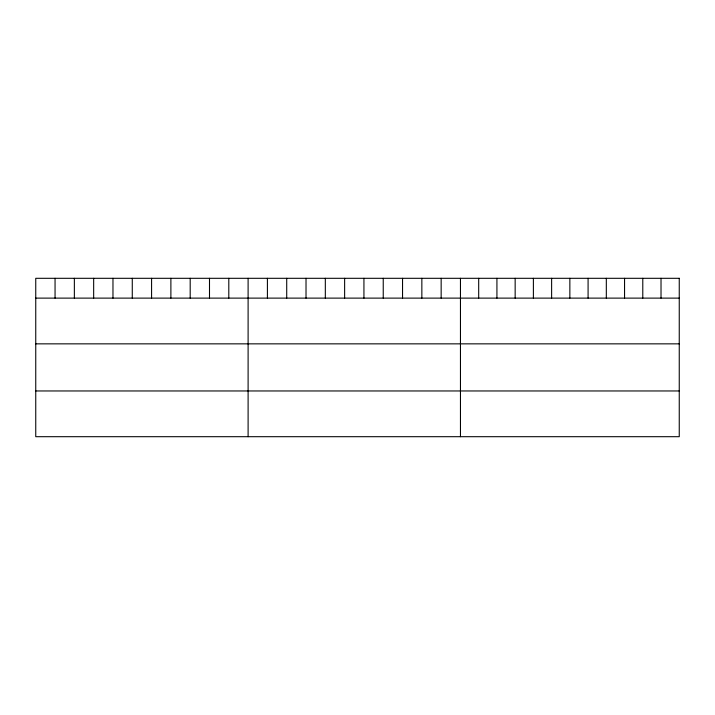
<?xml version="1.0" encoding="UTF-8"?>
<svg xmlns="http://www.w3.org/2000/svg" width="715" height="715" viewBox="0 0 715 715"><rect width="100%" height="100%" fill="white"/><g stroke="black" fill="none" stroke-linecap="round" stroke-linejoin="round"><path stroke-width="1.07" d="M35.75 298.119L679.25 298.119M35.75 343.852L679.25 343.852M35.75 390.962L679.25 390.962M661.018 278.305L661.018 298.119M642.785 278.305L642.785 298.119M624.553 278.305L624.553 298.119M606.32 278.305L606.32 298.119M588.087 278.305L588.087 298.119M569.855 278.305L569.855 298.119M551.623 278.305L551.623 298.119M533.39 278.305L533.39 298.119M515.158 278.305L515.158 298.119M496.925 278.305L496.925 298.119M478.693 278.305L478.693 298.119M460.46 278.305L460.46 436.695M441.155 278.305L441.155 298.119M421.85 278.305L421.85 298.119M402.545 278.305L402.545 298.119M383.24 278.305L383.24 298.119M363.935 278.305L363.935 298.119M344.63 278.305L344.63 298.119M325.325 278.305L325.325 298.119M306.02 278.305L306.02 298.119M286.715 278.305L286.715 298.119M267.41 278.305L267.41 298.119M248.105 278.305L248.105 436.695M228.8 278.305L228.8 298.119M209.495 278.305L209.495 298.119M190.19 278.305L190.19 298.119M170.885 278.305L170.885 298.119M151.58 278.305L151.58 298.119M132.275 278.305L132.275 298.119M112.97 278.305L112.97 298.119M93.665 278.305L93.665 298.119M74.36 278.305L74.36 298.119M55.055 278.305L55.055 298.119M679.25 278.305L35.75 278.305L35.75 436.695L679.25 436.695L679.25 278.305"/></g></svg>
